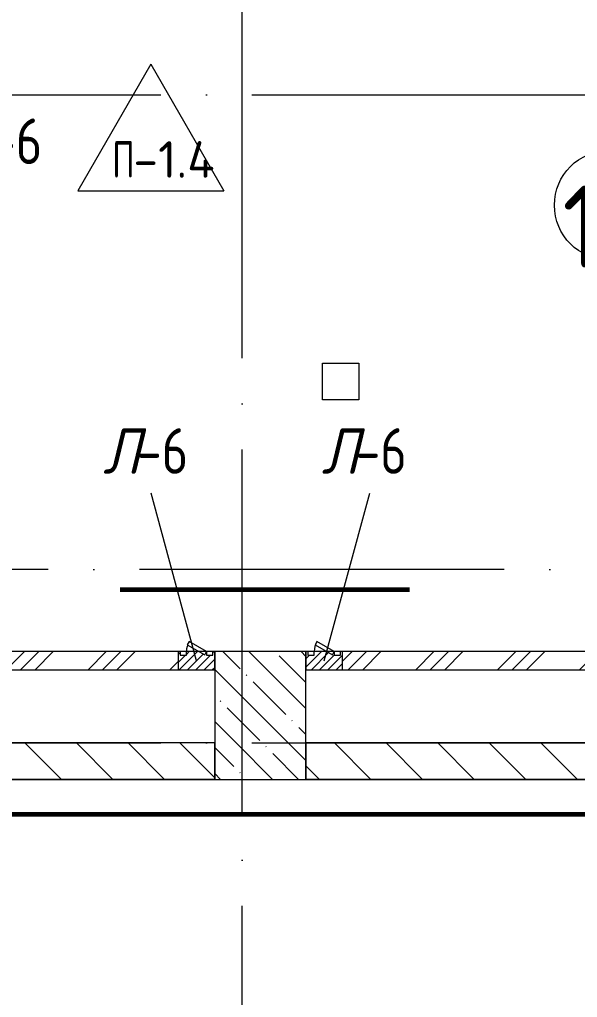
# Model space of a CAD drawing. Header units: millimetres. Extents: x -592259 to 288321, y -552984 to 293768.
# Drawn here: x 115968 to 119026, y 38580 to 43938 of the extents above; entities that cross this region are included whole.
import ezdxf

# ---------------------------------------------------------------- set-up
doc = ezdxf.new("R2010")
doc.units = ezdxf.units.MM
doc.linetypes.add('ADSK_Линия сетки', pattern=[2500, 2000, -250, 0, -250])
doc.linetypes.add('ADSK_Невидимые', pattern=[500, 300, -200])
for name, color, linetype, lineweight in [('4.1) Штук. 3 вып', 6, 'Continuous', 60), ('4.1) Штук. 3.1 вып', 6, 'Continuous', 60), ('4.1.1) Штук.  швы3 вып.', 6, 'Continuous', 60), ('A-AREA-____-IDEN', 250, 'Continuous', 9), ('A-DETL-____-HDLN', 250, 'ADSK_Невидимые', 9), ('A-DETL-GENF-OTLN', 250, 'Continuous', 5), ('A-DOOR-____-IDEN', 250, 'Continuous', 9), ('A-DOOR-____-MCUT', 250, 'Continuous', 5), ('A-DOOR-____-OTLN', 250, 'Continuous', 5), ('A-FLOR-____-IDEN', 250, 'Continuous', 9), ('A-FLOR-____-OTLN', 250, 'Continuous', 9), ('A-WALL-____-MCUT', 250, 'Continuous', 13), ('A-WALL-____-PATT', 250, 'Continuous', 13), ('S-COLS-____-MCUT', 250, 'Continuous', 25), ('S-COLS-____-OTLN', 250, 'Continuous', 9), ('S-GRID-____-OTLN', 250, 'Continuous', 9)]:
    doc.layers.add(name, color=color, linetype=linetype, lineweight=lineweight)
doc.styles.add('ISOCPEUR_1', font='isocpeur.ttf', dxfattribs={"width": 0.9, "height": 250})
doc.styles.add('ISOCPEUR_2', font='isocpeur.ttf', dxfattribs={"height": 160})
doc.styles.add('ISOCPEUR_I_1', font='ГОСТ тип А.ttf', dxfattribs={"height": 2500})
pattern_1 = [(45, (125, 0), (-22.627, 22.627), [])]

# ---------------------------------------------------------------- blocks, each defined once
blk = doc.blocks.new('АР_Люк - ЛРС_ВК_200х200_внутренний_RAL 9006-V130-АР1_Маркировочный план 1 этажа С2и3')
at = {"layer": 'A-DOOR-____-OTLN'}
h = blk.add_hatch(dxfattribs=at)
h.set_pattern_fill('FP_148', color=256, style=0, pattern_type=2)
h.set_pattern_definition(pattern_1)
h.paths.add_polyline_path([(215, -50), (225, -50), (225, 50), (215, 49.3), (215, 30), (180, 30), (180, 50), (170, 32.7), (140, 50), (70, 50), (70, 30), (35, 30), (35, 50), (25, 50), (25, -50), (180, -50)])
h = blk.add_hatch(dxfattribs=at)
h.set_pattern_fill('FP_148', color=256, style=0, pattern_type=2)
h.set_pattern_definition(pattern_1)
h.paths.add_polyline_path([(225, -50), (225, -50), (225, 50)])
at = {"layer": 'A-DETL-GENF-OTLN', "lineweight": 5}
for p, q in [((225, 50), (25, 50)), ((25, 50), (25, -50)), ((225, -50), (225, 50)), ((25, -50), (225, -50))]:
    blk.add_line(p, q, dxfattribs=at)
at = {"layer": 'A-DOOR-____-MCUT', "lineweight": 5}
for p, q in [((84.7, 105), (74.7, 87.7)), ((74.7, 87.7), (170, 32.7)), ((180, 50), (84.7, 105)), ((70, 50), (35, 50)), ((35, 50), (35, 30)), ((35, 30), (70, 30)), ((70, 30), (70, 50)), ((170, 32.7), (180, 50)), ((215, 50), (180, 50)), ((180, 50), (180, 30)), ((180, 30), (215, 30)), ((215, 30), (215, 50))]:
    blk.add_line(p, q, dxfattribs=at)
blk.add_arc((180, 50), 110, 150, 180, dxfattribs=at)
at = {"layer": 'A-DOOR-____-OTLN'}
blk.add_line((180, 50), (84.7, 105), dxfattribs=at)
blk = doc.blocks.new('АР_Люк - ЛРС_ВК_200х200_внутренний_RAL 9006-V129-АР1_Маркировочный план 1 этажа С2и3')
at = {"layer": 'A-DOOR-____-OTLN'}
h = blk.add_hatch(dxfattribs=at)
h.set_pattern_fill('FP_148', color=256, style=0, pattern_type=2)
h.set_pattern_definition(pattern_1)
h.paths.add_polyline_path([(25, -50), (225, -50), (225, 50), (215, 50), (215, 30), (180, 30), (180, 50), (170, 32.7), (140, 50), (70, 50), (70, 30), (35, 30), (35, 50), (25, 50), (25, -43.3)])
at = {"layer": 'A-DETL-GENF-OTLN', "lineweight": 5}
for p, q in [((225, 50), (25, 50)), ((25, 50), (25, -50)), ((225, -50), (225, 50)), ((25, -50), (225, -50))]:
    blk.add_line(p, q, dxfattribs=at)
at = {"layer": 'A-DOOR-____-MCUT', "lineweight": 5}
for p, q in [((84.7, 105), (74.7, 87.7)), ((74.7, 87.7), (170, 32.7)), ((180, 50), (84.7, 105)), ((70, 50), (35, 50)), ((35, 50), (35, 30)), ((35, 30), (70, 30)), ((70, 30), (70, 50)), ((170, 32.7), (180, 50)), ((215, 50), (180, 50)), ((180, 50), (180, 30)), ((180, 30), (215, 30)), ((215, 30), (215, 50))]:
    blk.add_line(p, q, dxfattribs=at)
blk.add_arc((180, 50), 110, 150, 180, dxfattribs=at)
at = {"layer": 'A-DOOR-____-OTLN'}
blk.add_line((180, 50), (84.7, 105), dxfattribs=at)
blk = doc.blocks.new('AAR_СКБ_Марка_Помещения_мал - Номер-28977439-АР1_Маркировочный план 1 этажа С2и3')
at = {"layer": 'A-AREA-____-IDEN'}
blk.add_circle((-0.028, 0), 3, dxfattribs=at)
blk = doc.blocks.new('AAR_СКБ_Марка_Перекрытия - Марка пола-17325028-АР1_Маркировочный план 1 этажа С2и3')
at = {"layer": 'A-FLOR-____-IDEN'}
for p, q in [((0, 6.932), (-4.002, 0)), ((0, 6.932), (4.002, 0)), ((-4.002, 0), (4.002, 0))]:
    blk.add_line(p, q, dxfattribs=at)

msp = doc.modelspace()

# ---------------------------------------------------------------- hatches: boundary and pattern name
at = {"layer": 'A-WALL-____-PATT', "lineweight": 15, "true_color": 0x000000}
h = msp.add_hatch(dxfattribs=at)
h.set_pattern_fill('FP_5', color=18, style=0, pattern_type=2)
h.set_pattern_definition([(45, (12287.9, -0.0006), (-224.5064, 224.5064), []), (45, (12367.3, -0.0006), (0, 449.0128), []), (45, (12208.54, -0.0006), (0, 449.0128), [])])
h.paths.add_polyline_path([(120237.9334, 40375.023), (120302.9138, 40375.023), (120302.9138, 40475.023), (117737.9005, 40475.023), (117737.9005, 40375.023), (120202.9138, 40375.023)])
h.paths.add_polyline_path([(117537.8919, 40375.023), (117537.9005, 40375.023), (117537.8919, 40475.023)])
h.paths.add_polyline_path([(115805.5828, 40375.023), (116837.9005, 40375.023), (116837.9005, 40475.023), (115522.9005, 40475.023), (115522.9005, 40375.023), (115588.6122, 40375.023)])
h.paths.add_polyline_path([(115222.9005, 40375.023), (115222.9005, 40475.023), (115122.9005, 40475.023), (115122.9005, 40375.023), (115150.5869, 40375.023)])
h = msp.add_hatch(dxfattribs=at)
h.set_pattern_fill('FP_2', color=18, style=0, pattern_type=2)
h.set_pattern_definition([(135, (12287.91, -0.0006), (-141.42136, -141.42136), [])])
h.paths.add_polyline_path([(110957.9138, 39775.023), (111237.8919, 39775.023), (111237.8919, 39975.023), (110927.9138, 39975.023), (110927.9138, 39775.023)])
h.paths.add_polyline_path([(120521.7793, 39775.023), (120608.9138, 39775.023), (120608.9138, 39975.023), (117537.8919, 39975.023), (117537.8919, 39775.023), (120391.5063, 39775.023)])
h.paths.add_polyline_path([(114412.9005, 39775.023), (114872.9005, 39775.023), (114872.9001, 39975.023), (114412.9005, 39975.023)])
h.paths.add_polyline_path([(117037.8919, 39775.023), (117037.8919, 39975.023), (115372.9005, 39975.023), (115372.9005, 39775.023), (116587.9144, 39775.023)])
h.paths.add_polyline_path([(113206.2618, 39775.023), (113312.9005, 39775.023), (113312.9005, 39975.023), (112797.9005, 39975.023), (112797.9005, 39973.407), (111737.8919, 39973.407), (111737.8919, 39775.023), (113197.9005, 39775.023)])
h.paths.add_polyline_path([(105972.666, 39775.023), (109827.9138, 39775.023), (109827.9138, 39975.023), (105937.8919, 39974.1637), (105937.9138, 39775.0243), (105942.3609, 39775.023)])
at = {"layer": 'S-COLS-____-OTLN', "lineweight": 5, "true_color": 0x000000}
h = msp.add_hatch(dxfattribs=at)
h.set_pattern_fill('FP_1', color=18, style=0, pattern_type=2)
h.set_pattern_definition([(135, (12287.91, -0.0006), (-142.5612, -142.5612), []), (135, (12430.48, -0.0006), (-142.5612, -142.5612), [252.016, -50.403, 3.353, -47.05])])
h.paths.add_polyline_path([(117187.9144, 39775), (117537.8919, 39775.023), (117537.8919, 39975.023), (117037.8919, 39975.023), (117037.8919, 39775)])
h.paths.add_polyline_path([(117537.8919, 39975.023), (117537.8919, 40475), (117037.9005, 40474.9983), (117037.9005, 39975.0241)])

# ---------------------------------------------------------------- linework, layer by layer
at = {"layer": '4.1) Штук. 3 вып'}
msp.add_lwpolyline([(100384.7674, 39584.0455), (120826.1746, 39584.0455), (120826.1746, 36345.8613), (100384.7674, 36345.8613), (100384.7674, 36424.9994)], dxfattribs=at)
at = {"layer": '4.1) Штук. 3.1 вып', "color": 30, "true_color": 0xf26722}
msp.add_lwpolyline([(116520.3682, 40814.9037), (118105.0762, 40814.9037)], dxfattribs=at)
at = {"layer": '4.1.1) Штук.  швы3 вып.'}
msp.add_lwpolyline([(116012.872, 39584.0455), (118516.7501, 39584.0455)], dxfattribs=at)
at = {"layer": 'A-DETL-____-HDLN', "color": 18, "true_color": 0x000000}
for p, q in [((117627.9987, 41854.8972), (117627.9987, 42054.8972)), ((117627.9987, 42054.8972), (117827.9987, 42054.8972)), ((117827.9987, 42054.8972), (117827.9987, 41854.8972)), ((117827.9987, 41854.8972), (117627.9987, 41854.8972))]:
    msp.add_line(p, q, dxfattribs=at)
at = {"layer": 'A-DOOR-____-IDEN', "color": 18, "true_color": 0x000000}
for p, q in [((116937.9005, 40425.023), (116690.2315, 41342.7771)), ((117637.9005, 40425.023), (117888.324, 41342.7771))]:
    msp.add_line(p, q, dxfattribs=at)
at = {"layer": 'A-FLOR-____-OTLN', "color": 18, "lineweight": 5, "true_color": 0x000000}
for p, q in [((117037.8919, 39774.9661), (114957.9991, 39774.9661)), ((120987.8919, 39774.9661), (117537.8919, 39774.9661))]:
    msp.add_line(p, q, dxfattribs=at)
at = {"layer": 'A-WALL-____-MCUT', "color": 18, "lineweight": 15, "true_color": 0x000000}
for p, q in [((116847.9005, 40475.023), (115522.9005, 40475.023)), ((116952.9005, 40475.023), (116882.9005, 40475.023)), ((117037.8919, 40475.023), (117027.9005, 40475.023)), ((117037.8919, 40375.023), (117037.8919, 40475.023)), ((117537.8919, 40475.023), (117537.8919, 40375.023)), ((117547.9005, 40475.023), (117537.9005, 40475.023)), ((117652.9005, 40475.023), (117582.9005, 40475.023)), ((120202.9138, 40475.023), (117727.9005, 40475.023)), ((115122.9005, 40375.023), (117037.8919, 40375.023)), ((117537.9005, 40375.023), (120302.9138, 40375.023)), ((117037.8919, 39975.023), (114872.9005, 39975.023)), ((117037.8919, 39775.023), (117037.8919, 39975.023)), ((120488.9138, 39975.023), (117537.8919, 39975.023)), ((117537.8919, 39975.023), (117537.8919, 39775.023)), ((115362.9005, 39775.023), (117037.8919, 39775.023)), ((117537.8919, 39775.023), (120608.9138, 39775.023))]:
    msp.add_line(p, q, dxfattribs=at)
at = {"layer": 'S-COLS-____-MCUT', "color": 18, "lineweight": 5, "true_color": 0x000000}
for p, q in [((117537.8919, 40475), (117037.9005, 40475)), ((117037.8919, 40375.023), (117037.8919, 39975.023)), ((117537.8919, 39975.023), (117537.8919, 40375.023)), ((117037.8919, 39775), (117537.8919, 39775))]:
    msp.add_line(p, q, dxfattribs=at)
at = {"layer": 'S-COLS-____-OTLN', "color": 18, "lineweight": 5, "true_color": 0x000000}
for p, q in [((117037.8919, 40475), (117037.8919, 40375.023)), ((117537.8919, 40375.023), (117537.8919, 40475)), ((117037.8919, 39975.023), (117037.8919, 39775)), ((117537.8919, 39775), (117537.8919, 39975.023))]:
    msp.add_line(p, q, dxfattribs=at)
at = {"layer": 'S-GRID-____-OTLN', "color": 18, "linetype": 'ADSK_Линия сетки', "true_color": 0x000000}
for p, q in [((117187.9138, -2919.5356), (117187.9138, 61063.6538)), ((77240.3519, 43525), (168626.8279, 43525)), ((168626.8279, 40925), (111607.9138, 40925)), ((77240.3519, 39975), (168626.8279, 39975))]:
    msp.add_line(p, q, dxfattribs=at)

# ---------------------------------------------------------------- block references
at = {"layer": 'A-AREA-____-IDEN', "color": 18, "true_color": 0x000000, "xscale": 99.99999999999993, "yscale": 99.99999999999993, "zscale": 99.99999999999993}
msp.add_blockref('AAR_СКБ_Марка_Помещения_мал - Номер-28977439-АР1_Маркировочный план 1 этажа С2и3', (119202.3966, 42920.721), dxfattribs=at)
at = {"layer": 'A-DOOR-____-OTLN', "color": 18, "true_color": 0x000000}
for name, p in [('АР_Люк - ЛРС_ВК_200х200_внутренний_RAL 9006-V130-АР1_Маркировочный план 1 этажа С2и3', (116812.9005, 40425.023)), ('АР_Люк - ЛРС_ВК_200х200_внутренний_RAL 9006-V129-АР1_Маркировочный план 1 этажа С2и3', (117512.9005, 40425.023))]:
    msp.add_blockref(name, p, dxfattribs=at)
at = {"layer": 'A-FLOR-____-IDEN', "color": 18, "true_color": 0x000000, "xscale": 99.99999999999993, "yscale": 99.99999999999993, "zscale": 99.99999999999993}
msp.add_blockref('AAR_СКБ_Марка_Перекрытия - Марка пола-17325028-АР1_Маркировочный план 1 этажа С2и3', (116687.914, 43000.0115), dxfattribs=at)

# ---------------------------------------------------------------- texts
at = {"layer": 'A-AREA-____-IDEN', "color": 18, "true_color": 0x000000, "insert": (118943.2962, 43028.2066), "char_height": 450, "width": 583.6285, "attachment_point": 1, "style": 'ISOCPEUR_1'}
msp.add_mtext('1.041', dxfattribs=at)
at = {"layer": 'A-DOOR-____-IDEN', "color": 18, "true_color": 0x000000, "char_height": 250, "attachment_point": 1, "style": 'ISOCPEUR_I_1'}
for s, insert, width in [('-6', (115809.9022, 43395.8777), 404.0505), ('\\fISOCPEUR|b0|i1|c204|p34|;\\W.9;Л', (116425.3553, 41699.1313), 223.670812), ('-6', (116609.9022, 41699.1313), 404.0505), ('\\fISOCPEUR|b0|i1|c204|p34|;\\W.9;Л', (117623.4479, 41699.1313), 223.670812), ('-6', (117807.9947, 41699.1313), 404.0505)]:
    msp.add_mtext(s, dxfattribs=dict(at, insert=insert, width=width))
at = {"layer": 'A-FLOR-____-IDEN', "color": 18, "true_color": 0x000000, "char_height": 200, "attachment_point": 1, "style": 'ISOCPEUR_2'}
for s, insert, width in [('\\fISOCPEUR|b0|i0|c204|p34|;\\W.7;П', (116475.6791, 43271.3973), 140.295312), ('-1.4', (116591.4343, 43271.3973), 398.438687)]:
    msp.add_mtext(s, dxfattribs=dict(at, insert=insert, width=width))

doc.saveas('drawing.dxf')
